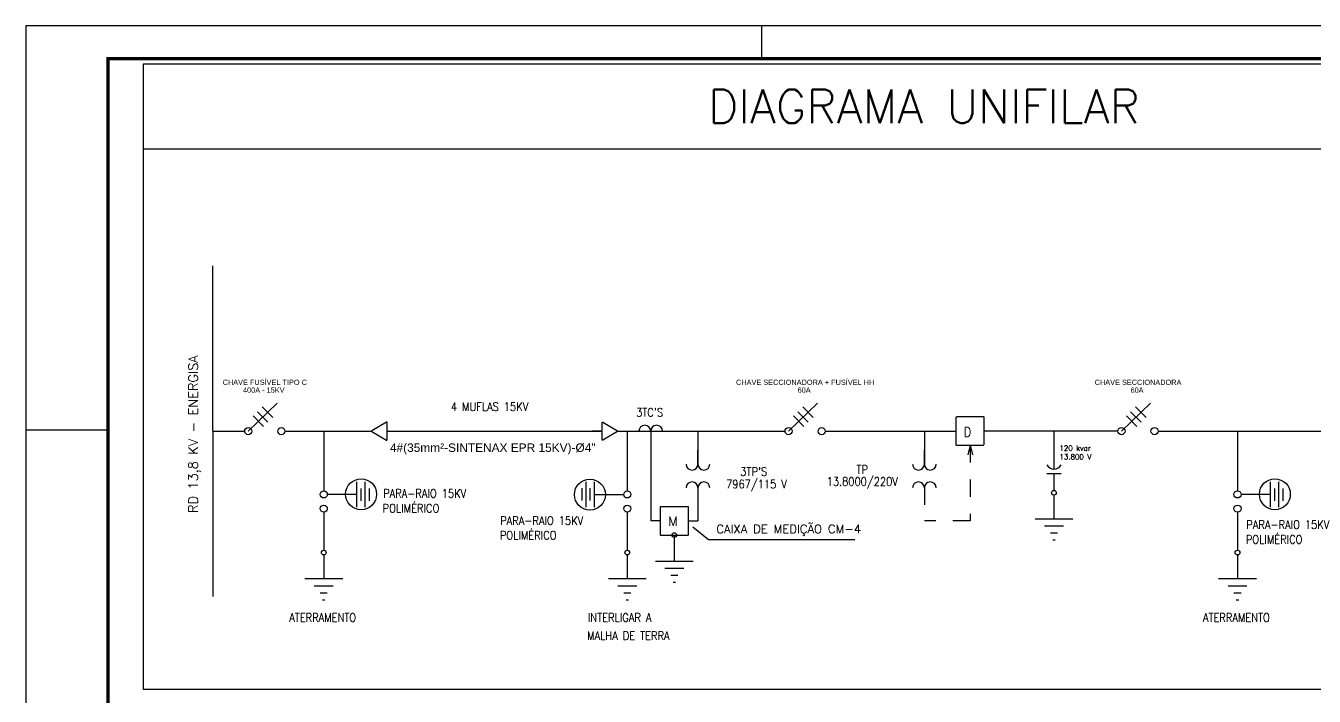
# Model space of a CAD drawing. Header units: metres. Extents: x 4188.7 to 4272.1, y 2012.8 to 2020.9.
# Drawn here: x 4248.88 to 4256.39, y 2016.94 to 2020.85 of the extents above; entities that cross this region are included whole.
import ezdxf
from ezdxf.enums import TextEntityAlignment as Align

# ---------------------------------------------------------------- set-up
doc = ezdxf.new("R2010")
doc.units = ezdxf.units.M
doc.linetypes.add('DASHED', pattern=[0.75, 0.5, -0.25])
for name, color, linetype in [('ARQ-FOLHA', 7, 'Continuous'), ('DIAGRAMA', 7, 'Continuous'), ('E-ALTATENSAO', 5, 'Continuous'), ('PLANTA_BAIXA', 7, 'Continuous'), ('POSTE', 7, 'Continuous'), ('SIMBOLOGIA', 7, 'Continuous')]:
    doc.layers.add(name, color=color, linetype=linetype)
doc.styles.add('arial', font='arial.ttf')
doc.styles.add('REGUA80P', font='romans', dxfattribs={"height": 0.002})
doc.styles.add('REGUA_60_MM', font='romans.shx', dxfattribs={"height": 1.8})
doc.styles.add('ROMANS', font='romans.shx', dxfattribs={"height": 0.1})

# ---------------------------------------------------------------- blocks, each defined once
blk = doc.blocks.new('FOLHA A2')
at = {"layer": 'ARQ-FOLHA'}
for p, q in [((594, 0), (0, 0)), ((0, 0), (0, -420)), ((224, -10), (224, 0)), ((0, -123), (25, -123))]:
    blk.add_line(p, q, dxfattribs=at)
at = {"layer": 'ARQ-FOLHA', "const_width": 1}
blk.add_lwpolyline([(25, -410), (584, -410), (584, -10), (25, -10), (25, -410)], dxfattribs=at)

msp = doc.modelspace()

# ---------------------------------------------------------------- linework, layer by layer
for p, q in [((4258.67297, 2020.62686), (4249.56303, 2020.62686)), ((4249.56303, 2020.62686), (4249.56303, 2016.97862)), ((4249.56303, 2020.13236), (4258.67297, 2020.13236)), ((4249.56303, 2016.97862), (4258.67297, 2016.97862))]:
    msp.add_line(p, q)
at = {"layer": 'DIAGRAMA', "color": 5, "linetype": 'Continuous'}
for p, q in [((4249.96892, 2018.48448), (4249.96892, 2019.44935)), ((4249.96892, 2018.48448), (4249.96892, 2017.51961)), ((4249.96892, 2018.48448), (4250.15533, 2018.48448)), ((4250.38965, 2018.48448), (4250.61676, 2018.48448)), ((4250.41033, 2018.48448), (4250.77038, 2018.48448)), ((4250.77038, 2018.48448), (4250.89593, 2018.48448)), ((4252.33075, 2018.48448), (4252.52372, 2018.48448)), ((4252.52372, 2018.48448), (4252.7994, 2018.48448)), ((4252.7994, 2018.48448), (4253.30731, 2018.48448)), ((4253.54164, 2018.48448), (4254.30422, 2018.48448))]:
    msp.add_line(p, q, dxfattribs=at)
at = {"layer": 'DIAGRAMA', "linetype": 'Continuous'}
for p, q in [((4250.176, 2018.48448), (4250.34492, 2018.6479)), ((4250.29076, 2018.5367), (4250.22972, 2018.59775)), ((4250.31941, 2018.56441), (4250.25836, 2018.62546)), ((4253.32799, 2018.48448), (4253.49691, 2018.6479)), ((4253.44275, 2018.5367), (4253.38171, 2018.59775)), ((4253.47139, 2018.56441), (4253.41035, 2018.62546)), ((4255.26977, 2018.48448), (4255.43869, 2018.6479)), ((4255.38453, 2018.5367), (4255.32348, 2018.59775)), ((4255.41317, 2018.56441), (4255.35213, 2018.62546)), ((4250.26584, 2018.51259), (4250.2048, 2018.57364)), ((4253.41782, 2018.51259), (4253.35678, 2018.57364)), ((4254.30422, 2018.56443), (4254.30422, 2018.40453)), ((4254.46687, 2018.56718), (4254.30698, 2018.56718)), ((4254.46963, 2018.40453), (4254.46963, 2018.56443)), ((4255.3596, 2018.51259), (4255.29856, 2018.57364)), ((4250.61676, 2018.48448), (4250.61676, 2018.13577)), ((4252.38709, 2018.48448), (4252.38709, 2018.13577)), ((4252.52372, 2018.48448), (4252.52372, 2018.40178)), ((4252.7994, 2018.48448), (4252.7994, 2018.2915)), ((4254.12005, 2018.48448), (4254.12005, 2018.2915)), ((4255.94664, 2018.48448), (4255.94664, 2018.13577)), ((4252.52372, 2018.40178), (4252.52372, 2017.96069)), ((4252.7994, 2018.2915), (4252.7994, 2018.37421)), ((4254.12005, 2018.2915), (4254.12005, 2018.37421)), ((4254.30698, 2018.40178), (4254.46687, 2018.40178)), ((4254.38693, 2018.40178), (4254.3728, 2018.34664)), ((4254.38693, 2018.40178), (4254.40105, 2018.34664)), ((4252.7994, 2018.15367), (4252.7994, 2017.96069)), ((4252.7994, 2018.15367), (4252.7994, 2018.07096)), ((4254.12005, 2018.15367), (4254.12005, 2018.07096)), ((4250.61676, 2018.01172), (4250.61676, 2017.7893)), ((4252.38709, 2018.01172), (4252.38709, 2017.7893)), ((4252.5787, 2018.04064), (4252.5787, 2017.88075)), ((4252.74135, 2018.0434), (4252.58146, 2018.0434)), ((4252.74411, 2017.88075), (4252.74411, 2018.04064)), ((4255.94664, 2018.01172), (4255.94664, 2017.7893)), ((4252.5787, 2017.96069), (4252.52372, 2017.96069)), ((4252.74411, 2017.96069), (4252.7994, 2017.96069)), ((4252.58146, 2017.87799), (4252.74135, 2017.87799))]:
    msp.add_line(p, q, dxfattribs=at)
at = {"layer": 'DIAGRAMA'}
for p, q in [((4254.87576, 2018.48448), (4254.87576, 2018.26328)), ((4254.83359, 2018.2371), (4254.91793, 2018.2371)), ((4254.87576, 2018.2371), (4254.87576, 2018.1391))]:
    msp.add_line(p, q, dxfattribs=at)
at = {"layer": 'DIAGRAMA', "linetype": 'DASHED', "ltscale": 0.08}
for p, q in [((4254.38693, 2018.40178), (4254.38693, 2017.96069)), ((4254.12005, 2018.15367), (4254.12005, 2017.96069)), ((4254.38693, 2017.96069), (4254.12005, 2017.96069))]:
    msp.add_line(p, q, dxfattribs=at)
at = {"layer": 'DIAGRAMA', "linetype": 'Continuous'}
for centre in [(4250.176, 2018.48448), (4250.176, 2018.48448), (4250.36898, 2018.48448), (4253.32799, 2018.48448), (4253.32799, 2018.48448), (4253.52096, 2018.48448), (4255.26977, 2018.48448), (4255.26977, 2018.48448), (4255.46274, 2018.48448), (4250.61676, 2018.1151), (4252.38709, 2018.1151), (4255.94664, 2018.1151), (4250.61676, 2018.0324), (4252.38709, 2018.0324), (4255.94664, 2018.0324)]:
    msp.add_circle(centre, 0.02068, dxfattribs=at)
for centre, radius, start, end in [((4252.48926, 2018.48448), 0.03446, 0, 180), ((4252.55818, 2018.48448), 0.03446, 0, 180), ((4254.30698, 2018.56443), 0.00276, 90, 180), ((4254.46687, 2018.56443), 0.00276, 0, 90), ((4254.30698, 2018.40453), 0.00276, 180, 270), ((4252.76494, 2018.2915), 0.03446, 180, 0), ((4252.83386, 2018.2915), 0.03446, 180, 0), ((4254.08559, 2018.2915), 0.03446, 180, 0), ((4254.15451, 2018.2915), 0.03446, 180, 0), ((4252.76494, 2018.15367), 0.03446, 0, 180), ((4252.83386, 2018.15367), 0.03446, 0, 180), ((4254.08559, 2018.15367), 0.03446, 0, 180), ((4254.15451, 2018.15367), 0.03446, 0, 180), ((4252.58146, 2018.04064), 0.00276, 90, 180), ((4252.74135, 2018.04064), 0.00276, 0, 90), ((4252.58146, 2017.88075), 0.00276, 180, 270), ((4252.74135, 2017.88075), 0.00276, 270, 0)]:
    msp.add_arc(centre, radius, start, end, dxfattribs=at)
at = {"layer": 'DIAGRAMA'}
msp.add_arc((4254.87576, 2018.31201), 0.04873, 210.069725, 329.930275, dxfattribs=at)
at = {"layer": 'E-ALTATENSAO'}
for p, q in [((4255.24909, 2018.48448), (4254.46963, 2018.48448)), ((4255.48342, 2018.48448), (4256.56076, 2018.48448))]:
    msp.add_line(p, q, dxfattribs=at)
at = {"layer": 'PLANTA_BAIXA'}
msp.add_line((4253.71423, 2017.85115), (4252.8603, 2017.85115), dxfattribs=at)
at = {"layer": 'POSTE'}
for p, q in [((4250.80808, 2018.18942), (4250.80808, 2018.04078)), ((4250.83231, 2018.14945), (4250.83231, 2018.07864)), ((4250.85655, 2018.18942), (4250.85655, 2018.04078)), ((4250.88078, 2018.14945), (4250.88078, 2018.07864)), ((4252.12307, 2018.08075), (4252.12307, 2018.15155)), ((4252.1473, 2018.04078), (4252.1473, 2018.18942)), ((4252.17154, 2018.08075), (4252.17154, 2018.15155)), ((4252.19577, 2018.04078), (4252.19577, 2018.18942)), ((4256.13796, 2018.18942), (4256.13796, 2018.04078)), ((4256.16219, 2018.14945), (4256.16219, 2018.07864)), ((4256.18643, 2018.18942), (4256.18643, 2018.04078)), ((4256.21066, 2018.14945), (4256.21066, 2018.07864)), ((4250.80808, 2018.1151), (4250.63743, 2018.1151)), ((4252.19577, 2018.1151), (4252.36641, 2018.1151)), ((4256.13796, 2018.1151), (4255.96731, 2018.1151)), ((4252.8603, 2017.85115), (4252.7687, 2017.92397))]:
    msp.add_line(p, q, dxfattribs=at)
for centre in [(4250.83469, 2018.11621), (4252.16916, 2018.11398), (4256.16457, 2018.11621)]:
    msp.add_circle(centre, 0.09026, dxfattribs=at)
at = {"layer": 'SIMBOLOGIA', "color": 3, "ltscale": 7}
for p, q in [((4250.9868, 2018.48448), (4252.23988, 2018.48448)), ((4250.9868, 2018.48448), (4251.04194, 2018.48448)), ((4252.23988, 2018.48448), (4252.18475, 2018.48448))]:
    msp.add_line(p, q, dxfattribs=at)
at = {"layer": 'SIMBOLOGIA', "linetype": 'Continuous', "ltscale": 7}
for p, q in [((4254.87576, 2018.11154), (4254.87576, 2017.9737)), ((4254.76548, 2017.9737), (4254.98603, 2017.9737)), ((4254.82062, 2017.93235), (4254.93089, 2017.93235)), ((4252.66141, 2017.87799), (4252.66141, 2017.72637)), ((4254.85508, 2017.89099), (4254.89643, 2017.89099)), ((4254.86886, 2017.84964), (4254.88265, 2017.84964)), ((4250.61676, 2017.76173), (4250.61676, 2017.62389)), ((4252.38709, 2017.76173), (4252.38709, 2017.62389)), ((4252.55113, 2017.72637), (4252.77168, 2017.72637)), ((4255.94664, 2017.76173), (4255.94664, 2017.62389)), ((4250.50649, 2017.62389), (4250.72703, 2017.62389)), ((4252.27682, 2017.62389), (4252.49736, 2017.62389)), ((4252.60627, 2017.68501), (4252.71654, 2017.68501)), ((4252.64073, 2017.64366), (4252.68208, 2017.64366)), ((4255.83637, 2017.62389), (4256.05691, 2017.62389)), ((4250.56162, 2017.58254), (4250.67189, 2017.58254)), ((4250.59608, 2017.54119), (4250.63743, 2017.54119)), ((4252.33195, 2017.58254), (4252.44223, 2017.58254)), ((4252.36641, 2017.54119), (4252.40777, 2017.54119)), ((4252.65451, 2017.60231), (4252.6683, 2017.60231)), ((4255.8915, 2017.58254), (4256.00177, 2017.58254)), ((4255.92596, 2017.54119), (4255.96731, 2017.54119)), ((4250.60987, 2017.49984), (4250.62365, 2017.49984)), ((4252.3802, 2017.49984), (4252.39398, 2017.49984)), ((4255.93974, 2017.49984), (4255.95353, 2017.49984))]:
    msp.add_line(p, q, dxfattribs=at)
at = {"layer": 'SIMBOLOGIA', "color": 3, "ltscale": 7}
for points in [[(4250.98267, 2018.53615), (4250.89731, 2018.48687, 0.5773503), (4250.89731, 2018.48209), (4250.98267, 2018.43281, 0.5773503), (4250.9868, 2018.4352), (4250.9868, 2018.53376, 0.5773503)], [(4252.24402, 2018.53615), (4252.32937, 2018.48687, -0.5773503), (4252.32937, 2018.48209), (4252.24402, 2018.43281, -0.5773503), (4252.23988, 2018.4352), (4252.23988, 2018.53376, -0.5773503)]]:
    msp.add_lwpolyline(points, format="xyb", close=True, dxfattribs=at)
at = {"layer": 'SIMBOLOGIA', "linetype": 'Continuous', "ltscale": 7}
for centre in [(4254.87576, 2018.12532), (4252.66141, 2017.87799), (4250.61676, 2017.77552), (4252.38709, 2017.77552), (4255.94664, 2017.77552)]:
    msp.add_circle(centre, 0.01378, dxfattribs=at)

# ---------------------------------------------------------------- block references
at = {"layer": 'ARQ-FOLHA', "xscale": 0.01916579205580684, "yscale": 0.01916579205580684, "zscale": 0.01916579205580684}
msp.add_blockref('FOLHA A2', (4248.87846, 2020.85025), dxfattribs=at)

# ---------------------------------------------------------------- texts
at = {"insert": (4254.118, 2020.37961), "char_height": 0.1965894, "attachment_point": 5, "style": 'ROMANS'}
msp.add_mtext_dynamic_manual_height_columns('{\\C4;DIAGRAMA UNIFILAR}', width=9.1099478, gutter_width=0.6553, heights=[0], dxfattribs=at)
at = {"layer": 'DIAGRAMA', "color": 1, "linetype": 'Continuous', "style": 'REGUA80P'}
msp.add_text('RD 13,8 KV - ENERGISA', height=0.0551355, rotation=90, dxfattribs=at).set_placement((4249.8821, 2018.00699))
at = {"layer": 'DIAGRAMA', "color": 1, "linetype": 'Continuous', "style": 'arial'}
for s, p in [('CHAVE FUSÍVEL TIPO C', (4250.27275, 2018.75427)), ('CHAVE SECCIONADORA + FUSÍVEL HH', (4253.42474, 2018.75427)), ('CHAVE SECCIONADORA', (4255.36651, 2018.75427)), ('400A - 15KV', (4250.26686, 2018.70876)), ('60A', (4253.41885, 2018.70876)), ('60A', (4255.36062, 2018.70876))]:
    msp.add_text(s, height=0.030606, dxfattribs=at).set_placement(p, align=Align.CENTER)
at = {"layer": 'DIAGRAMA', "color": 1, "linetype": 'Continuous', "style": 'REGUA_60_MM', "width": 0.85}
for s, height, p in [('4 MUFLAS 15KV', 0.049622, (4251.358, 2018.60253)), ('D', 0.05514, (4254.35078, 2018.45193)), ('PARA-RAIO 15KV', 0.049622, (4250.96302, 2018.09624)), ('POLIMÉRICO', 0.049622, (4250.95992, 2018.00966)), ('POLIMÉRICO', 0.049622, (4251.64385, 2017.85195)), ('PARA-RAIO 15KV', 0.049622, (4251.64571, 2017.9376)), ('PARA-RAIO 15KV', 0.049622, (4255.9981, 2017.91416)), ('POLIMÉRICO', 0.049622, (4255.99501, 2017.82758)), ('ATERRAMENTO', 0.049622, (4250.41523, 2017.37172)), ('INTERLIGAR A', 0.049622, (4252.15768, 2017.37172)), ('ATERRAMENTO', 0.049622, (4255.74511, 2017.37172)), ('MALHA DE TERRA', 0.049622, (4252.1529, 2017.26594))]:
    msp.add_text(s, height=height, dxfattribs=at).set_placement(p)
for s, p in [("3TC'S ", (4252.53176, 2018.56925)), ("3TP'S", (4253.12504, 2018.22348)), ('13.8000/220V', (4253.75766, 2018.16573)), ('TP', (4253.75766, 2018.2354)), ('7967/115 V', (4253.14063, 2018.15092))]:
    msp.add_text(s, height=0.049622, dxfattribs=at).set_placement(p, align=Align.CENTER)
at = {"layer": 'DIAGRAMA', "color": 1, "linetype": 'Continuous'}
for s, height, style, p in [('4#(35mm²-SINTENAX EPR 15KV)-%%C4"', 0.049622, 'arial', (4251.00271, 2018.36325)), ('M', 0.05514, 'REGUA80P', (4252.62578, 2017.93111))]:
    msp.add_text(s, height=height, dxfattribs=dict(at, style=style)).set_placement(p)
at = {"layer": 'E-ALTATENSAO', "insert": (4254.90773, 2018.40043), "char_height": 0.0302942, "attachment_point": 1, "style": 'ROMANS'}
msp.add_mtext_dynamic_manual_height_columns('{\\C1;120 kvar\\P13.800 V}', width=0.8558246, gutter_width=0.5049, heights=[0], dxfattribs=at)
at = {"layer": 'PLANTA_BAIXA', "color": 1, "style": 'REGUA_60_MM'}
msp.add_text('CAIXA DE MEDIÇÃO CM-4', height=0.049622, dxfattribs=at).set_placement((4252.90661, 2017.88873))

doc.saveas('drawing.dxf')
